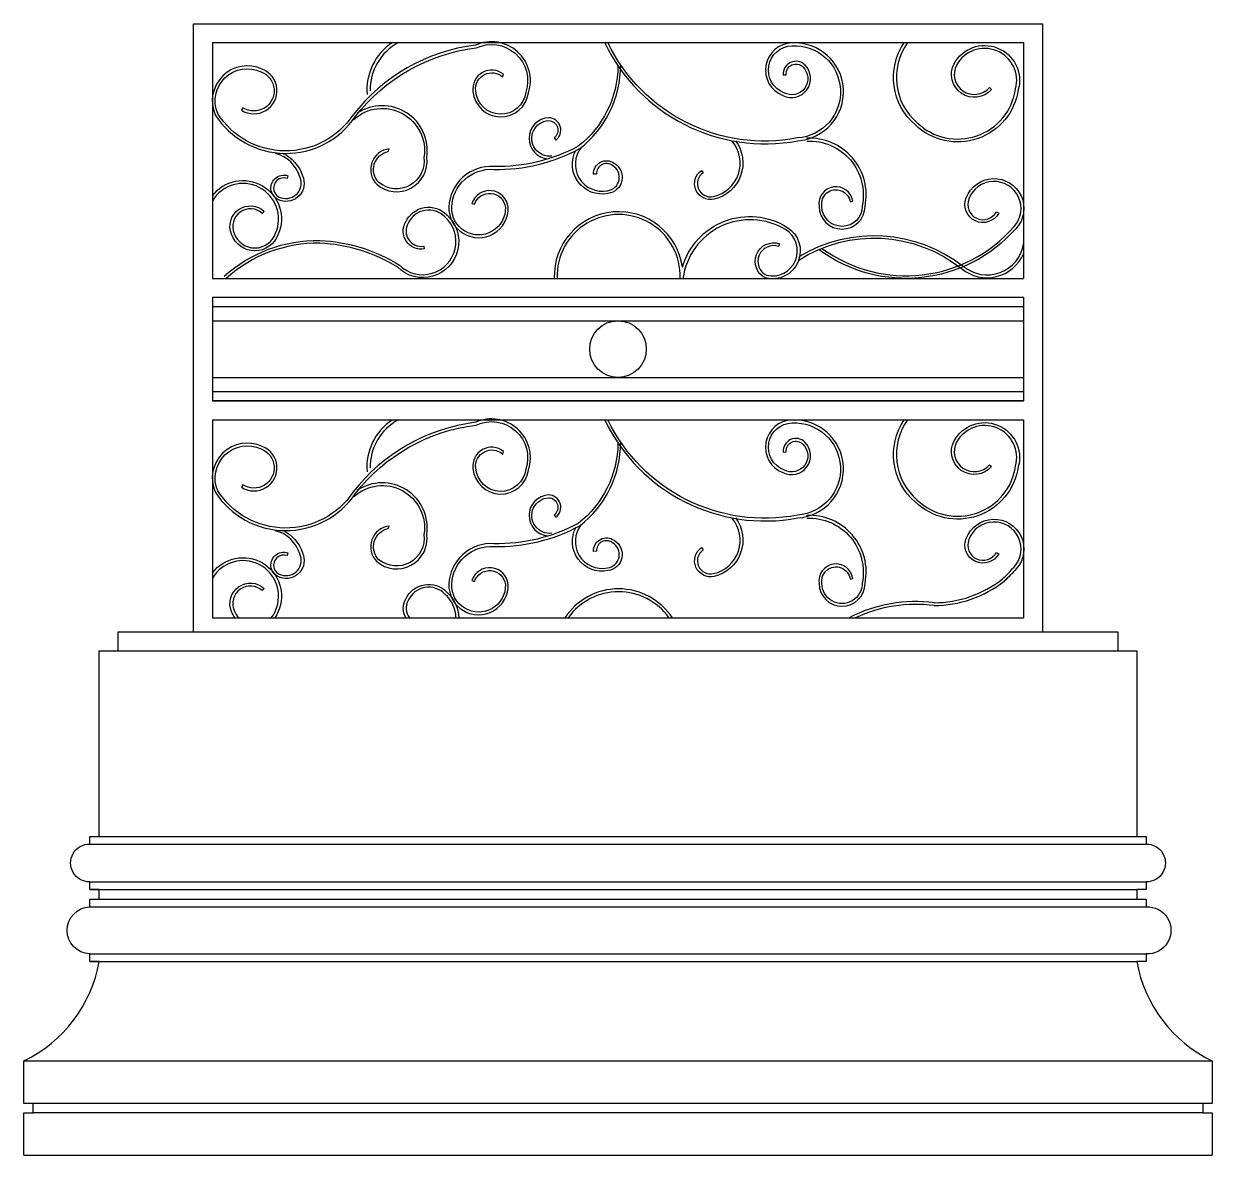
# Model space of a CAD drawing. Header units: metres. Extents: x 282 to 1542, y 3257 to 4457.
import ezdxf

# ---------------------------------------------------------------- set-up
doc = ezdxf.new("R2010")
doc.units = ezdxf.units.M
for name, color, linetype in [('2', 2, 'Continuous'), ('3', 3, 'Continuous'), ('4', 4, 'Continuous'), ('7', 7, 'Continuous')]:
    doc.layers.add(name, color=color, linetype=linetype)

msp = doc.modelspace()

# ---------------------------------------------------------------- linework, layer by layer
at = {"layer": '2'}
msp.add_line((282.26, 3257.39), (1542.26, 3257.39), dxfattribs=at)
at = {"layer": '3'}
for p, q in [((482.26, 4157.39), (1342.26, 4157.39)), ((482.26, 4142.39), (1342.26, 4142.39)), ((482.26, 4082.39), (1342.26, 4082.39)), ((482.26, 4067.39), (1342.26, 4067.39)), ((482.26, 4067.39), (1342.26, 4067.39)), ((482.26, 4057.39), (1342.26, 4057.39)), ((382.26, 3792.39), (1442.26, 3792.39)), ((352.26, 3587.39), (1472.26, 3587.39)), ((352.26, 3547.39), (1472.26, 3547.39)), ((352.26, 3539.39), (1462.26, 3539.39)), ((352.26, 3528.87), (1462.26, 3528.87)), ((352.26, 3520.87), (1472.26, 3520.87)), ((352.26, 3470.87), (1472.26, 3470.87)), ((1532.26, 3312.39), (292.26, 3312.39)), ((1532.26, 3302.39), (292.26, 3302.39))]:
    msp.add_line(p, q, dxfattribs=at)
for points in [[(513.05, 4365.82, 1.11), (535.04, 4409.17, 0.69), (485.1, 4360.89, 0.54), (633.95, 4359.23, -0.2), (761.85, 4431.77, -0.66), (814.49, 4384.94, -0.91), (761.41, 4386.36, -0.69), (790.01, 4400.93), (790.94, 4403.78, 0.68), (758.52, 4385.56, 0.89), (817.37, 4384.1, 0.65), (761.2, 4434.7, 0.2), (631.21, 4360.46, -0.54), (487.85, 4362.09, -0.69), (533.87, 4406.41, -1.11), (514.67, 4368.34)], [(513.05, 3965.82, 1.11), (535.04, 4009.17, 0.69), (485.1, 3960.89, 0.54), (633.95, 3959.23, -0.2), (761.85, 4031.77, -0.66), (814.49, 3984.94, -0.91), (761.41, 3986.36, -0.69), (790.01, 4000.93), (790.94, 4003.78, 0.68), (758.52, 3985.56, 0.89), (817.37, 3984.1, 0.65), (761.2, 4034.7, 0.2), (631.21, 3960.46, -0.54), (487.85, 3962.09, -0.69), (533.87, 4006.41, -1.11), (514.67, 3968.34)]]:
    msp.add_lwpolyline(points, format="xyb", close=True, dxfattribs=at)
for points in [[(898.31, 4437.18, 0.34), (1102.96, 4333.28, 0.99), (1096.71, 4437.07, 0.82), (1086.98, 4381.41, 0.86), (1110.38, 4413.69, 0.7), (1087.52, 4403.11), (1090.51, 4403.36, -0.7), (1108.27, 4411.56, -0.87), (1088.22, 4384.14, -0.82), (1096.82, 4434.07, -0.99), (1102.57, 4336.26, -0.34), (901.53, 4437.39)], [(1219.36, 4437.39, 0.39), (1229.6, 4352.22, 0.61), (1333.73, 4388.32, 0.89), (1271.21, 4413.61, 0.89), (1306.04, 4389.67), (1308.29, 4387.69, -0.89), (1268.56, 4415.03, -0.89), (1336.67, 4387.71, -0.61), (1227.53, 4350.06, -0.38), (1215.71, 4437.39)], [(912.15, 4412.6, -0.23), (870.13, 4327.53, -0.13), (780.58, 4305.99, 0.42), (732.94, 4263.08, 1.03), (795.96, 4262.85, 0.8), (757.29, 4266.88), (760.13, 4265.92, -0.8), (792.97, 4262.63, -1.03), (735.94, 4262.96, -0.42), (780.52, 4302.99, 0.13), (871.77, 4325.01, 0.23), (915.16, 4413.5)], [(632.27, 4355.94, -0.71), (706.54, 4315.77, -0.68), (658.84, 4288.94, -0.6), (668.73, 4321.93), (669.82, 4324.72, 0.63), (656.42, 4287.17, 0.69), (709.55, 4315.59, 0.65), (635.87, 4362.54)], [(842.24, 4317.12, -1.04), (838.76, 4354.73, -0.71), (844.44, 4336.38), (846.21, 4333.96, 0.72), (838.73, 4357.73, 0.94), (838.16, 4314.15)], [(1112.32, 4332.98, -0.49), (1171.18, 4264.05, -1), (1128.39, 4263.75, -1.01), (1158.32, 4268.44), (1161.24, 4269.12, 1), (1125.39, 4263.73, 0.99), (1174.18, 4263.75, 0.49), (1112.18, 4335.98)], [(873.25, 4326.19, 0.7), (901.07, 4280.35, 0.72), (906.49, 4307.02, 0.63), (889.35, 4297.95), (886.35, 4297.82, -0.63), (908.13, 4309.54, -0.72), (901.54, 4277.39, -0.64), (867.86, 4323.53)], [(1036.83, 4333.34, -0.54), (1014.24, 4271.29, -0.83), (1000.93, 4301.88), (1002.6, 4299.39, 0.83), (1013.57, 4274.22, 0.56), (1033.4, 4332.83)], [(556.62, 4320.25, -0.21), (577.74, 4296.15, -0.66), (554.25, 4270.05, -1.03), (562.34, 4296.16), (561.36, 4293.32, 1.04), (555.16, 4272.91, 0.66), (574.92, 4295.09, 0.26), (549.12, 4319.77)], [(482.26, 4274.95, -0.89), (552, 4234.07, -0.71), (502.59, 4234.07, -0.81), (537.22, 4258.39), (535.18, 4256.18, 0.81), (505.42, 4235.07, 0.71), (549.21, 4235.17, 0.94), (482.26, 4269.58)], [(1128.45, 4219.19, 0.39), (1332.13, 4242.37, 1.21), (1284.23, 4271.61, 0.94), (1313.36, 4257.96), (1315.99, 4256.52, -0.94), (1281.44, 4272.71, -1.21), (1334.34, 4240.34, -0.39), (1125.44, 4217.68)], [(494.84, 4189.6, -0.19), (596.09, 4227.59, -0.13), (680.72, 4201.29, 1.02), (728.83, 4252.49, 0.53), (689.87, 4245.76, 0.64), (706.36, 4221.55), (706.87, 4218.59, -0.64), (687.21, 4247.15, -0.53), (730.92, 4254.64, -1.02), (678.68, 4199.08, 0.13), (596.02, 4224.59, 0.19), (496.86, 4187.39)], [(980.55, 4199.11, -0.5), (1091.35, 4241.63, -0.86), (1068.76, 4187.77, -0.94), (1083.51, 4224.06), (1082.55, 4221.22, 0.93), (1069.79, 4190.61, 0.85), (1089.78, 4239.08, 0.54), (981.15, 4187.39)], [(1103.81, 4206.72, -0.32), (1276.58, 4197.72, 0.5), (1342.26, 4213.49)], [(1104.92, 4210.92, -0.31), (1278.49, 4200.04, 0.58), (1342.26, 4224)], [(898.31, 4037.18, 0.34), (1102.96, 3933.28, 0.99), (1096.71, 4037.07, 0.82), (1086.98, 3981.41, 0.86), (1110.38, 4013.69, 0.7), (1087.52, 4003.11), (1090.51, 4003.36, -0.7), (1108.27, 4011.56, -0.87), (1088.22, 3984.14, -0.82), (1096.82, 4034.07, -0.99), (1102.57, 3936.26, -0.34), (901.53, 4037.39)], [(1219.36, 4037.39, 0.39), (1229.6, 3952.22, 0.61), (1333.73, 3988.32, 0.89), (1271.21, 4013.61, 0.89), (1306.04, 3989.67), (1308.29, 3987.69, -0.89), (1268.56, 4015.03, -0.89), (1336.67, 3987.71, -0.61), (1227.53, 3950.06, -0.38), (1215.71, 4037.39)], [(912.15, 4012.6, -0.23), (870.13, 3927.53, -0.13), (780.58, 3905.99, 0.42), (732.94, 3863.08, 1.03), (795.96, 3862.85, 0.8), (757.29, 3866.88), (760.13, 3865.92, -0.8), (792.97, 3862.63, -1.03), (735.94, 3862.96, -0.42), (780.52, 3902.99, 0.13), (871.77, 3925.01, 0.23), (915.16, 4013.5)], [(632.27, 3955.94, -0.71), (706.54, 3915.77, -0.68), (658.84, 3888.94, -0.6), (668.73, 3921.93), (669.82, 3924.72, 0.63), (656.42, 3887.17, 0.69), (709.55, 3915.59, 0.65), (635.87, 3962.54)], [(842.24, 3917.12, -1.04), (838.76, 3954.73, -0.71), (844.44, 3936.38), (846.21, 3933.96, 0.72), (838.73, 3957.73, 0.94), (838.16, 3914.15)], [(1036.83, 3933.34, -0.54), (1014.24, 3871.29, -0.83), (1000.93, 3901.88), (1002.6, 3899.39, 0.83), (1013.57, 3874.22, 0.56), (1033.4, 3932.83)], [(1112.32, 3932.98, -0.49), (1171.18, 3864.05, -1), (1128.39, 3863.75, -1.01), (1158.32, 3868.44), (1161.24, 3869.12, 1), (1125.39, 3863.73, 0.99), (1174.18, 3863.75, 0.49), (1112.18, 3935.98)], [(1319.67, 3868.46, 0.03), (1332.13, 3881.17, 1.21), (1284.23, 3910.41, 0.94), (1313.36, 3896.76), (1315.99, 3895.33, -0.94), (1281.44, 3911.51, -1.21), (1334.34, 3879.14, -0.03), (1321.64, 3866.19)], [(556.62, 3920.25, -0.21), (577.74, 3896.15, -0.66), (554.25, 3870.05, -1.03), (562.34, 3896.16), (561.36, 3893.32, 1.04), (555.16, 3872.91, 0.66), (574.92, 3895.09, 0.26), (549.12, 3919.77)], [(873.25, 3926.19, 0.7), (901.07, 3880.35, 0.72), (906.49, 3907.02, 0.63), (889.35, 3897.95), (886.35, 3897.82, -0.63), (908.13, 3909.54, -0.72), (901.54, 3877.39, -0.64), (867.86, 3923.53)], [(482.26, 3874.95, -0.89), (552, 3834.07, -0.07), (548.48, 3827.39)], [(544.64, 3827.39, 0.1), (549.21, 3835.17, 0.94), (482.26, 3869.58)], [(506.1, 3827.39, -0.07), (502.59, 3834.07, -0.81), (537.22, 3858.39), (535.18, 3856.18, 0.81), (505.42, 3835.07, 0.1), (509.95, 3827.39)], [(687.38, 3827.39, -0.28), (687.21, 3847.15, -0.53), (730.92, 3854.64, -0.2), (743.48, 3827.39)], [(740.44, 3827.39, 0.21), (728.83, 3852.49, 0.53), (689.87, 3845.76, 0.31), (691.04, 3827.39)]]:
    msp.add_lwpolyline(points, format="xyb", dxfattribs=at)
msp.add_circle((912.26, 4112.39), 30, dxfattribs=at)
for centre, radius, start, end in [((706.38, 4387.07), 60.37, 123.54, 184.53), ((706.23, 4387.24), 56.81, 118.02, 181.16), ((912.91, 4189.79), 68.28, 7.84, 182.02), ((912.91, 4189.79), 65.28, 357.98, 182.02), ((706.38, 3987.07), 60.37, 123.54, 184.53), ((706.23, 3987.24), 56.81, 118.02, 181.16), ((1246.85, 3961.32), 118.01, 270.23, 308.17), ((912.91, 3789.79), 68.28, 33.41, 146.59), ((1246.85, 3961.32), 121.01, 270.23, 308.17), ((912.91, 3789.79), 65.28, 35.17, 144.83), ((1227.64, 3693.05), 151.57, 82.38, 117.59), ((1227.64, 3693.05), 148.57, 82.38, 115.29)]:
    msp.add_arc(centre, radius, start, end, dxfattribs=at)
at = {"layer": '4'}
for p, q in [((1362.26, 4457.39), (1362.26, 3812.39)), ((482.26, 4437.39), (1342.26, 4437.39)), ((482.26, 4437.39), (482.26, 4187.39)), ((1342.26, 4437.39), (1342.26, 4187.39)), ((482.26, 4187.39), (1342.26, 4187.39)), ((482.26, 4167.39), (482.26, 4057.39)), ((482.26, 4037.39), (1342.26, 4037.39)), ((482.26, 4037.39), (482.26, 3827.39)), ((1342.26, 4037.39), (1342.26, 3827.39)), ((482.26, 3827.39), (1342.26, 3827.39)), ((282.26, 3357.39), (1542.26, 3357.39))]:
    msp.add_line(p, q, dxfattribs=at)
for points in [[(462.26, 3812.39), (462.26, 4457.39), (1362.26, 4457.39)], [(482.26, 4167.39), (1342.26, 4167.39), (1342.26, 4057.39), (482.26, 4057.39)]]:
    msp.add_lwpolyline(points, dxfattribs=at)
msp.add_lwpolyline([(282.26, 3257.39), (282.26, 3302.39), (292.26, 3302.39), (292.26, 3312.39), (282.26, 3312.39), (282.26, 3357.39, 0.24), (362.26, 3462.87), (352.26, 3462.87), (352.26, 3470.87, -0.96), (352.26, 3520.87), (352.26, 3528.87), (362.26, 3528.87), (362.26, 3539.39), (352.26, 3539.39), (352.26, 3547.39, -1.02), (352.26, 3587.39), (352.26, 3595.39), (362.26, 3595.39), (362.26, 3792.39), (382.26, 3792.39), (382.26, 3812.39), (1442.26, 3812.39), (1442.26, 3792.39), (1462.26, 3792.39), (1462.26, 3595.39), (1472.26, 3595.39), (1472.26, 3587.39, -1.02), (1472.26, 3547.39), (1472.26, 3539.39), (1462.26, 3539.39), (1462.26, 3528.87), (1472.26, 3528.87), (1472.26, 3520.87, -1.05), (1472.26, 3470.87), (1472.26, 3462.87), (1462.26, 3462.87, 0.24), (1542.26, 3357.39), (1542.26, 3312.39), (1532.26, 3312.39), (1532.26, 3302.39), (1542.26, 3302.39), (1542.26, 3257.39)], format="xyb", dxfattribs=at)
at = {"layer": '7'}
for p, q in [((352.26, 3595.39), (1462.26, 3595.39)), ((352.26, 3462.87), (1462.26, 3462.87))]:
    msp.add_line(p, q, dxfattribs=at)

doc.saveas('drawing.dxf')
